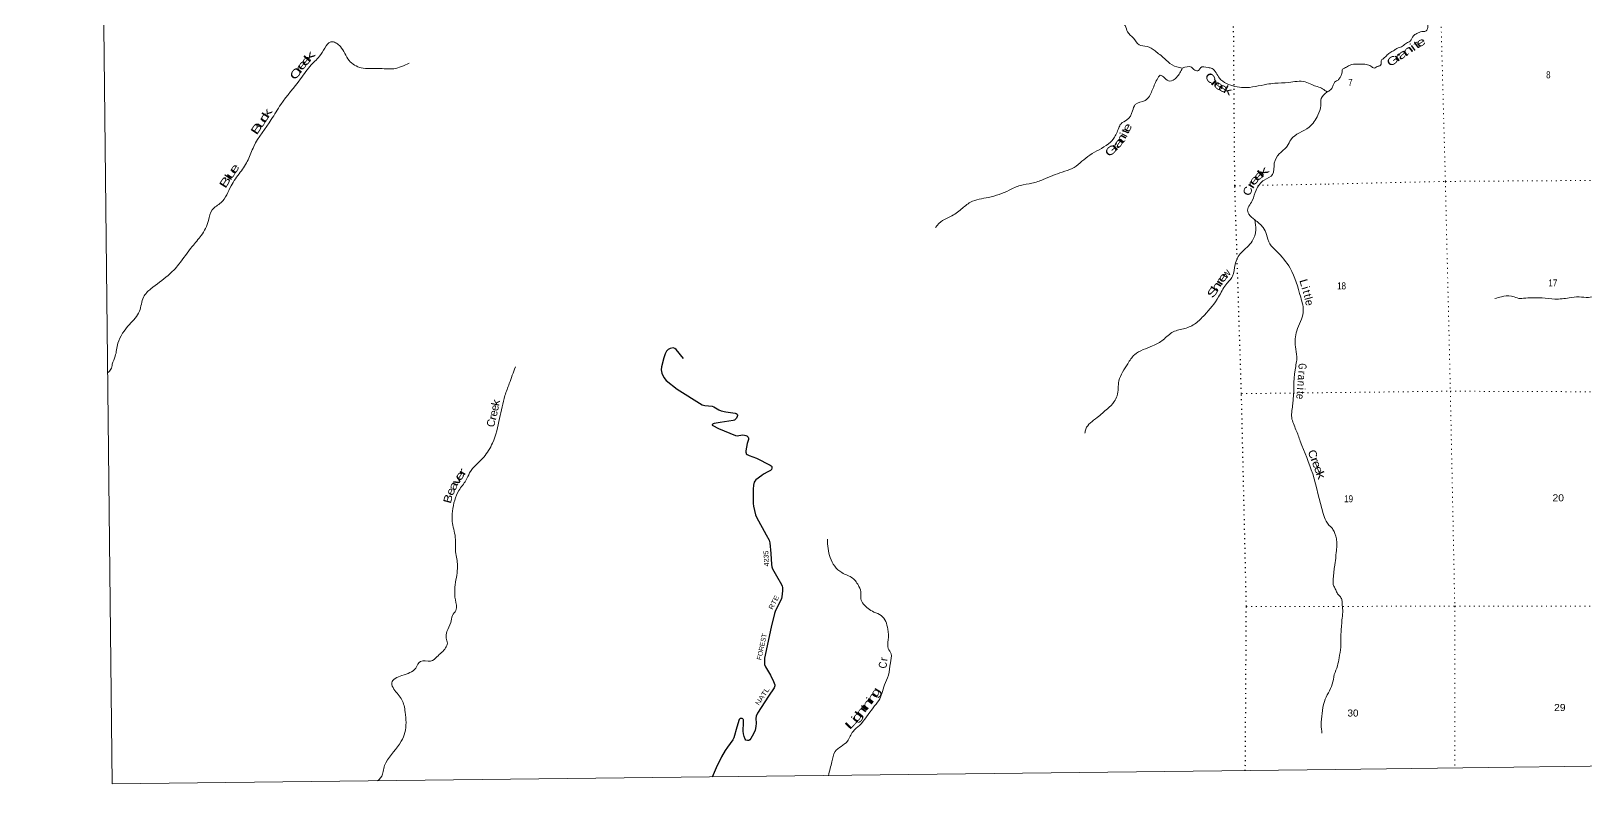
# Model space of a CAD drawing. Header units: feet. Extents: x 242557 to 489137, y 368785 to 557307.
# Drawn here: x 242557 to 281416, y 368785 to 387614 of the extents above; entities that cross this region are included whole.
import ezdxf
from ezdxf.enums import TextEntityAlignment as Align

# ---------------------------------------------------------------- set-up
doc = ezdxf.new("R2010")
doc.units = ezdxf.units.FT
doc.header["$LTSCALE"] = 80
doc.linetypes.add('DOTTED', pattern=[1.5, 0.3, -1.2])
for name, color, linetype, lineweight in [('29', 7, 'Continuous', 25), ('30', 7, 'Continuous', 35), ('39', 7, 'Continuous', 13), ('4', 7, 'Continuous', 13), ('41', 7, 'Continuous', 13), ('6', 7, 'DOTTED', 25), ('7', 7, 'DOTTED', 13)]:
    doc.layers.add(name, color=color, linetype=linetype, lineweight=lineweight)

msp = doc.modelspace()

# ---------------------------------------------------------------- linework, layer by layer
at = {"layer": '29'}
for points in [[(258858.52, 379422.02), (258679.61, 379651.79), (258645.45, 379677.43), (258604.71, 379691.71), (258530.15, 379677.43), (258478.91, 379651.79), (258439.71, 379610.91), (258402.04, 379544.96), (258367.35, 379443.59), (258312.36, 379215.93), (258308.09, 379143.29), (258319.3, 379054.66), (258367.88, 378946.72), (258428.12, 378875.47), (258704.04, 378658.19), (259328.3, 378270.07), (259392.75, 378248.07), (259575.91, 378236.12), (259623.35, 378218.16), (259743.05, 378139.61), (259802.7, 378115.61), (259924.25, 378087.44), (260155.75, 378055.48), (260180.62, 378048.3), (260199.84, 378034.42), (260208.38, 378020.53), (260210.14, 377997.11), (260206.24, 377971.39), (260182.76, 377932.93), (260150.73, 377896.61), (260133.65, 377883.79), (260107.56, 377876.1), (259779.49, 377827.35), (259631.89, 377802.6), (259604.13, 377791.92), (259592.32, 377782.79), (259580.64, 377772.69), (259580.64, 377759.87), (259592.34, 377748.54), (259737.32, 377672.15), (260163.54, 377499.21), (260202.42, 377495.4), (260339.29, 377513.7), (260383.46, 377510.96), (260421.89, 377502.41), (260443.24, 377489.59), (260476.21, 377455.43), (260483.81, 377431.9), (260483.81, 377399.86), (260452.15, 377302.27), (260417.62, 377117.83), (260419.76, 377081.51), (260426.15, 377060.46), (260430.43, 377045.19), (260449.65, 377025.96), (260502.68, 376996.07), (260689.93, 376931.82), (261032.24, 376758.95), (261053.9, 376742.87), (261066.71, 376721.5), (261068.84, 376702.27), (261068.84, 376680.91), (261058.17, 376653.13), (261036.35, 376627.99), (260971.88, 376593.91)], [(260971.88, 376593.91), (260859.6, 376530.28), (260817.03, 376500.79), (260669.57, 376387.13), (260643.95, 376361.49), (260629.94, 376331.32), (260611.92, 376254.66), (260603.89, 376158.01), (260605.52, 375800.65), (260614.24, 375728.85), (260665.31, 375518.62), (260688.9, 375460.96), (260928.73, 375011.93), (261002.67, 374879.79), (261013.34, 374852.01), (261019.44, 374818.61), (261045.79, 374550.67), (261060.32, 374274.08), (261070.17, 374214.21), (261090.21, 374167.25), (261183.04, 373990.7), (261310, 373769.21), (261325.07, 373733.53), (261333.61, 373697.21), (261334.26, 373618.13), (261320.8, 373464.32), (261312.26, 373425.87), (261298.18, 373384.36), (261158.53, 373121.4), (261133.35, 373049.69), (261055.07, 372705.05), (260890.53, 371933.16), (260885.23, 371820.25), (260889.5, 371773.24), (260910.8, 371715.58), (261035.75, 371502.15), (261111.56, 371345.93), (261141.45, 371260.47), (261145.72, 371234.83), (261126.54, 371189.95), (260989.8, 370978.23), (260800.77, 370697.93), (260710.14, 370551.12), (260678.13, 370480.18), (260671.71, 370422.93), (260676.23, 370302.87), (260671.71, 370222.09), (260650.36, 370132.36), (260614.01, 370038.84), (260543.6, 369922.98), (260520.12, 369892), (260493.35, 369873.48), (260458.2, 369867.43), (260420.87, 369883.46), (260402.69, 369906.96), (260377.06, 369969.98), (260360.38, 370036.52), (260355.71, 370103.52), (260358.18, 370318.6), (260359.98, 370385.54), (260355.71, 370400.5), (260344.03, 370415.3), (260325.82, 370424), (260295.93, 370424), (260278.85, 370419.73), (260257.49, 370395.05), (260195.21, 370207.59), (260122.98, 369936.87), (260098.8, 369891.14), (259962.04, 369707.62), (259905.19, 369623.86), (259813.25, 369461.62), (259678.57, 369189.45), (259574.82, 368955.32)]]:
    msp.add_lwpolyline(points, dxfattribs=at)
at = {"layer": '39'}
for points in [[(262248.09, 389970.89), (262466.97, 390053.49), (262916.5, 390119.86), (263181.64, 390094.11), (263491.91, 390028.73), (263830.59, 389955.75), (264150.89, 389773.31), (264781.92, 389497.2), (265226.56, 389371.48), (265575.71, 389155.19), (266145.19, 388934.61), (266553.81, 388909.32), (266808.55, 389144.12), (267012.79, 389378.05), (267207.07, 389482.45), (267384.78, 389732.09), (267645.62, 389843.71), (267757.13, 389821.38), (268063.62, 389618.5), (268212.14, 389558.4), (268360.59, 389502.35), (268386.88, 389500.79), (268494.09, 389373.28), (268653.24, 389159.77), (268790.24, 389063.1), (268981.38, 388870.35), (269182.83, 388908.19), (269347, 388878.68), (269412.65, 388697.92), (269409.69, 388390.66), (269489.68, 388198.01), (269622.01, 388139.66), (269696.99, 388005.55), (269776.34, 387851.29), (269901.29, 387750.37), (269960.48, 387593.75), (270110.58, 387438.69), (270246.7, 387273.29), (270447.51, 387228.25), (270647.37, 387118.51), (270882.95, 386926.53), (271071.47, 386770.12), (271328.71, 386684.37)], [(278242.56, 388193.56), (278161.6, 388132.17), (278079.58, 388052.46), (278032.05, 387963.02), (277968.32, 387875.42), (277954.28, 387865.16), (277762.9, 387800.44), (277676, 387795.46), (277556.45, 387816.41), (277469.96, 387775.05), (277458.96, 387673.88), (277411.16, 387608.68), (277316.19, 387601.6), (277189.38, 387549.7), (277103.02, 387496.22), (277021.59, 387363.96), (276931.15, 387314.48), (276830.91, 387236.6), (276726.22, 387195.04), (276651.86, 387153.82), (276629.8, 387137.41), (276541.38, 387087.95), (276451.14, 387020.28), (276357.13, 386928.31), (276297.15, 386867.03), (276301.8, 386812.51), (276282.15, 386761.77), (276243.98, 386739.12), (276227.81, 386738.95), (276177.55, 386712.13), (276127.25, 386689.36), (276039.76, 386736.92), (275986.92, 386760.61), (275861.24, 386787.55), (275741.94, 386786.26), (275644.88, 386785.21), (275564.07, 386778.28), (275485.62, 386741.05), (275381.05, 386689.39)], [(252004.94, 386813.06), (251621.31, 386673.04), (251233.17, 386682.52), (250806.57, 386695.37), (250504.43, 386880.14), (250286.45, 387228.05), (250188.1, 387309.22), (250090.46, 387347.95), (249794.74, 387025.54), (249558.51, 386770.85), (249291.58, 386418.62), (248799.02, 385781.56), (248560.84, 385401.52), (248121.38, 384731.02), (247981.44, 384397.15), (247784.58, 384084.53), (247553.87, 383741), (247306.19, 383324.43), (247080.87, 383142.68), (246992.29, 382880.43), (246806.63, 382501.31), (246584.85, 382228.67), (246250.77, 381782.31), (245978.62, 381500.73), (245549.67, 381169.95), (245365.22, 380960.62), (245266.06, 380605.21), (245016.91, 380277.54), (244727.72, 379805.68), (244658.32, 379483.13), (244586.94, 379279.79), (244550.57, 379157.89), (244467.87, 379064.1)], [(271329.51, 386685.64), (271185.81, 386456.8), (271013.55, 386364.9), (270884.97, 386441.5), (270778.78, 386508.39), (270697.63, 386405.93), (270571.03, 386120.79), (270403.29, 385879.41), (270154.44, 385776.08), (270084.3, 385619.25), (269944.64, 385390.48), (269796.66, 385296.98), (269739.82, 385190.9), (269616.83, 384932.1), (269427.84, 384753), (268965.65, 384476.22), (268572.59, 384174.36), (268329.5, 384089.32), (267853.71, 383901.24), (267570.32, 383809.44), (267282.24, 383755.96), (267001.37, 383633.9), (266487.03, 383455.25), (266034.41, 383332.24), (265804.88, 383160.53), (265535.15, 382976), (265338.76, 382877.62), (265163.81, 382704.83)], [(271329.15, 386685.07), (271555.4, 386711.77), (271639.47, 386638.44), (271736.64, 386627.99), (271784.02, 386695.5), (271971.83, 386702.78), (272073.3, 386676.24), (272257.14, 386436.88), (272435.15, 386304.54), (272865.28, 386200.8), (273443.85, 386283.54), (273641.46, 386309.18), (273984.69, 386327.23), (274398.62, 386346.5), (274563.5, 386274.56), (274836.02, 386170.12), (274947.88, 386088.12)], [(275381.05, 386689.39), (275326.95, 386644.34), (275319.77, 386563.42), (275290.28, 386488.32), (275250.59, 386421.19), (275182.43, 386367.91), (275136.24, 386339.11), (275132.34, 386326.95), (275096.71, 386257.84), (275063.25, 386176.63), (274989.11, 386115.2), (274944.88, 386086.15)], [(274944.88, 386086.15), (274799.66, 385926.96), (274788.41, 385752.96), (274719.72, 385509.24), (274500.33, 385214.42), (274042.86, 384897.3), (273952.52, 384740.11), (273755.65, 384548.76), (273628.28, 384310.09), (273586.53, 384026.42), (273378.65, 383889.44), (273174.68, 383639.34), (273074.04, 383372.84), (272963.4, 383100.11), (272990.74, 383035.91), (273138.61, 382892.94)], [(287505.87, 383699.09), (287460.38, 383575.7), (287329.68, 383509.62), (287206.91, 383457.76), (287100.74, 383367.69), (287017.45, 383221.27), (286982.84, 383061.22), (286956.42, 382893.18), (286907.43, 382753.19), (286815.85, 382624.87), (286732.33, 382498.66), (286688.42, 382447.66), (286613.85, 382424.62), (286418.18, 382382.08), (286222.84, 382309.24), (286146.93, 382225.55), (285978.06, 382136.82), (285837.81, 382020.1), (285692.71, 381976.09), (285424.12, 381942.88), (285220.74, 381865.9), (285164.53, 381828.92), (285071.82, 381801.64), (284867.64, 381795.4), (284653.43, 381782.98), (284426.51, 381820.96), (284301.37, 381799.39), (284142.59, 381712.79), (284005.87, 381642.6), (283836.9, 381561.95), (283690.14, 381485.59), (283516.84, 381431.17), (283232.08, 381397.78), (283034.51, 381343.1), (282815, 381261.91), (282728.94, 381182.15), (282604.37, 381110.07), (282456.74, 381110.5), (282325.63, 381080.79), (282127.84, 381046.31), (281990.44, 381036.75), (281906.33, 380963.08), (281787.15, 380951.69), (281661.56, 380970.55), (281477.74, 380952.39), (281247.05, 380966.08), (280998.6, 380941.16), (280643, 380913.07), (280321.14, 380941.94), (280074.39, 380945.34), (279856.15, 380930.86), (279775.34, 380923.93), (279623.17, 380968.77), (279362.11, 380986.17), (279305.65, 380971.41), (279138.3, 380927.16)], [(273138.61, 382892.94), (273163.02, 382640.72), (273076.79, 382358.3), (272806.66, 382076.75), (272645.98, 381774.86), (272582.18, 381480.7), (272419.95, 381271.75), (272237.09, 380967.45), (271880.97, 380510.6), (271660.09, 380304.68), (271393.46, 380176.79), (271103.9, 380090.96), (270850.54, 379894.58), (270586.37, 379740.46), (270135.36, 379520.47), (269965.33, 379295.21), (269746.17, 378864.98), (269697.82, 378492.26), (269627.48, 378347.55), (269456.67, 378168.77), (269197.65, 377948.04), (268917.52, 377660.26), (268894.96, 377558.81)], [(273138.61, 382892.94), (273349.99, 382698.52), (273431.6, 382530.15), (273518.43, 382291.14), (273676.95, 382116.02), (274025.69, 381681.44), (274288.31, 380958.37), (274351.2, 380579.49), (274191.2, 380115.92), (274155.34, 379721.19), (274191.87, 379469.18), (274146.81, 379140.99), (274092.2, 378295.23), (274063.57, 377951.15), (274169.73, 377643.75), (274277.61, 377354.58), (274588.27, 376537.35), (274847.21, 375549.46), (274921.08, 375360.75), (275081.83, 375169.51)], [(254659.49, 379213.05), (254506.76, 378798.11), (254400.6, 378499.18), (254266.69, 377924.9), (254088.97, 377311.46), (253868.5, 376960.03), (253517.39, 376565.92), (253423.55, 376376.34), (253249.89, 376126.77), (253090.79, 375608.65), (253080.92, 375351.8), (253158.23, 374957), (253160.68, 374688.23), (253180.04, 374496.56), (253208.96, 374337.4), (253175.96, 373892.19), (253160.07, 373390.68), (253174.57, 373126.17), (253085.82, 372995.29), (253044.3, 372818.73), (252951.04, 372594.8), (252931.58, 372428.74), (252961.91, 372305.98), (252917.37, 372190), (252700.83, 371965.97), (252542.99, 371858.15), (252288.52, 371849.72), (252172.05, 371684), (251825.52, 371500.16), (251570.04, 371309.82), (251625.15, 371155.14), (251823.53, 370891.78), (251905.51, 370579.92), (251899.82, 370072.53), (251806.49, 369852.64), (251425.41, 369316.54), (251368.58, 369171.39), (251341.42, 369028.73), (251217.6, 368859.32)], [(275125.25, 371522.71), (275207.09, 371737), (275249.31, 371939.57), (275288.82, 372202.74), (275292.91, 372378.63), (275296.76, 372576.74), (275309, 372746.65), (275323.07, 372934.77), (275339.02, 373135.04), (275325.01, 373302.65), (275313.79, 373401.56), (275264.38, 373479.85), (275196.68, 373566.03), (275153.06, 373668.64), (275109.69, 373749.02), (275099.11, 373847.99), (275099.8, 373883.58), (275112.35, 374052.22), (275125.3, 374159.48), (275128.8, 374208.03), (275168.75, 374432.81), (275169.68, 374529.84), (275173.23, 374574.34), (275193.54, 374746.36), (275188.39, 374845.34), (275166.67, 374978.5), (275135.25, 375075.18), (275079.96, 375172.81)], [(262458.53, 374909.28), (262526.88, 374445.6), (262818.05, 374070.66), (263087.1, 373931.8), (263248.24, 373720.35), (263297.56, 373549.41), (263295.71, 373418), (263475.54, 373176.55), (263622.57, 373084.1), (263803.85, 372998.3), (263969.16, 372657.56), (263979.7, 372388.94), (263979.23, 372174.7), (264050.13, 372042.53), (264031.75, 371811.8), (263982.35, 371501.72), (263887.27, 371265.64), (263822.22, 371046.24), (263742.22, 370875.08), (263599.82, 370688.71), (263259.56, 370250.32), (263100.4, 370100.04), (262959.02, 369853.05), (262650.13, 369593.06), (262569.53, 369337.01), (262527.77, 369174.6), (262485.19, 368986.87)], [(275125.25, 371522.71), (275075.96, 371278.79), (274881.08, 370846.96), (274821.38, 370548.83), (274799.9, 370261.46), (274819.49, 370055.65)]]:
    msp.add_spline(points, degree=3, dxfattribs=at)
at = {"layer": '4'}
msp.add_lwpolyline([(485083.98, 556942.67), (489136.84, 372822.34), (458570.27, 372170.54), (428006.14, 371560.78), (397437.89, 370993.07), (366865.59, 370467.41), (336295.9, 369983.81), (305725.57, 369542.24), (275154.65, 369142.74), (244583.23, 368785.28), (242556.67, 552939.07)], dxfattribs=at)
msp.add_lwpolyline([(485083.98, 556942.67), (489136.84, 372822.34), (458570.27, 372170.54), (428006.14, 371560.78), (397437.89, 370993.07), (366865.59, 370467.41), (336295.9, 369983.81), (305725.57, 369542.24), (275154.65, 369142.74), (244583.23, 368785.28), (242556.67, 552939.07)], dxfattribs=at)
at = {"layer": '6'}
msp.add_lwpolyline([(272903.32, 369114.98), (272929.85, 373224.46), (272806.86, 378545.9), (272641.45, 383745.35), (272601.06, 389082.36), (272520.87, 394382.31), (272640.95, 399669.55), (272584.13, 405143.71)], dxfattribs=at)
at = {"layer": '7'}
for p, q in [((272641.45, 383745.35), (272873.55, 383749.54)), ((273213.55, 383755.68), (274972.35, 383787.43)), ((272806.86, 378545.9), (274134.63, 378561.49)), ((274456.88, 378565.27), (275040.63, 378572.12)), ((272929.85, 373224.46), (275105.52, 373223.7))]:
    msp.add_line(p, q, dxfattribs=at)
for points in [[(277550.86, 405073.01), (277635.18, 399721.89), (277652.14, 394426.63), (277759.79, 389158.63), (277904.25, 383854.64), (278027.85, 378607.02), (278138.7, 373233.95), (278136.58, 369179.82)], [(274972.35, 383787.43), (277904.25, 383854.64), (283145.48, 383888.94), (288438.96, 383952.09), (293827.35, 384028.39), (299159.63, 384057.6), (302899.26, 384134.74)], [(275040.63, 378572.12), (278027.85, 378607.02), (283267.67, 378586.73), (288595.87, 378619.94), (293887.47, 378670.94), (295350.35, 378697.79)], [(275105.52, 373223.7), (278138.7, 373233.95), (283497.59, 373235.15), (288776.77, 373312.3), (293953.39, 373517.69), (299355.63, 373440.54), (304602.04, 373553.71), (305669.78, 373597.58)]]:
    msp.add_lwpolyline(points, dxfattribs=at)

# ---------------------------------------------------------------- texts
at = {"layer": '30'}
for s, rotation, width, p in [('4235', 93.007, 1.1, (260989.38, 374424.7)), ('RTE', 62.029, 1.15, (261172.08, 373296.15)), ('NATL', 56.005, 1.2, (260881.86, 370943.36))]:
    msp.add_text(s, height=120, rotation=rotation, dxfattribs=dict(at, width=width)).set_placement(p, align=Align.CENTER)
msp.add_text('FOREST', height=120, rotation=77.967, dxfattribs=at).set_placement((260876.67, 372203.91), align=Align.CENTER)
at = {"layer": '41'}
for s, rotation, width, p in [('e', 32.569, 1.55, (277339.59, 387254.56)), ('k', 50.662, 2.05, (249587.88, 386915.54)), ('r', 35.866, 1.85, (276769.13, 386885.45)), ('a', 37.859, 1.85, (276883.11, 386959.63)), ('n', 37.835, 1.85, (277017.36, 387049.59)), ('i', 36.293, 1.55, (277144.62, 387130.83)), ('t', 36.145, 1.65, (277241.84, 387195.39)), ('C', 51.904, 1.55, (249245.46, 386489.45)), ('r', 53.582, 1.9, (249330.41, 386606)), ('e', 53.426, 1.7, (249406.13, 386709.56)), ('e', 50.865, 1.8, (249497.74, 386814.53)), ('G', 36.643, 1.4, (276643.87, 386797)), ('C', 303.417, 1.4, (271951.79, 386383.72)), ('r', 311.644, 2.1, (272079.06, 386249.13)), ('e', 321.482, 1.75, (272185.11, 386175.05)), ('e', 329.574, 1.5, (272303.91, 386108.48)), ('k', 333.126, 1.55, (272425.54, 386042.08)), ('c', 56.659, 1.8, (248459.83, 385397.87)), ('k', 58.658, 1.7, (248536.26, 385510.95)), ('B', 56.659, 1.65, (248273.03, 385121.91)), ('u', 56.659, 1.75, (248382, 385276.19)), ('t', 65.376, 1.25, (269991.59, 385068.18)), ('e', 62.912, 1.4, (270037.26, 385157.55)), ('G', 40.734, 1.5, (269613.28, 384554.6)), ('r', 41.272, 2.1, (269725.67, 384659.87)), ('a', 49.877, 1.95, (269813.89, 384764.3)), ('n', 60.791, 1.55, (269885.6, 384877.67)), ('i', 63.791, 1.15, (269951.1, 384977.16)), ('B', 57.969, 1.65, (247487.57, 383785.87)), ('l', 56.071, 1.35, (247567.32, 383904.31)), ('u', 56.071, 1.75, (247632.81, 384001.67)), ('e', 56.16, 1.6, (247712.34, 384120.45)), ('e', 53.48, 1.7, (273199.09, 383830.19)), ('e', 46.028, 2, (273308.23, 383940.78)), ('k', 40.699, 2.1, (273409.41, 384016)), ('C', 69.031, 1.15, (273056.21, 383578.87)), ('r', 58.124, 1.7, (273130.14, 383718.34)), ('S', 54.791, 1.7, (272172.44, 381034.05)), ('h', 58.616, 1.6, (272260.06, 381173.17)), ('r', 58.616, 1.7, (272346.49, 381297.63)), ('e', 56.38, 1.6, (272416.51, 381400.61)), ('L', 286.622, 1.15, (274277.15, 381297.44)), ('G', 266.333, 0.75, (274234.14, 379231.92)), ('a', 266.278, 0.9, (274217.67, 378958.36)), ('e', 262.811, 0.9, (274181.36, 378484.29)), ('n', 266.278, 0.9, (274208, 378807.62)), ('k', 77.852, 1.15, (254265.43, 378299.8)), ('r', 75.398, 1.2, (254183.18, 377919.81)), ('C', 290.819, 1.1, (274498.13, 376999.72)), ('r', 290.809, 1.35, (274551.83, 376858.41)), ('e', 57.372, 1.55, (253345.31, 376437.67)), ('r', 60.706, 1.65, (253420.02, 376544.72)), ('e', 290.809, 1.2, (274594.95, 376744.4)), ('e', 290.809, 1.2, (274646.38, 376609.63)), ('k', 291.955, 1.4, (274698.47, 376471.87)), ('e', 68.38, 1.25, (253131.53, 376063.86)), ('a', 66.149, 1.4, (253195.41, 376199.52)), ('v', 58.627, 1.65, (253279.74, 376331.87)), ('B', 75.005, 1.25, (253071.83, 375892.54)), ('C', 82.722, 0.85, (263942.65, 371745.7)), ('g', 58.846, 1.65, (263738.47, 371023.84)), ('t', 52.284, 1.7, (263456.27, 370633.86)), ('n', 52.284, 1.85, (263526.59, 370724.78)), ('i', 52.39, 1.6, (263597.94, 370817.37)), ('n', 52.845, 1.85, (263655.37, 370892.74)), ('L', 46.335, 2.05, (263113.22, 370231.29)), ('i', 48.235, 1.75, (263214.31, 370327.72)), ('g', 52.082, 1.9, (263276.25, 370412.67)), ('h', 52.082, 1.85, (263367.24, 370527.22))]:
    msp.add_text(s, height=200, rotation=rotation, dxfattribs=dict(at, width=width)).set_placement(p, align=Align.CENTER)
for s, rotation, p in [('w', 49.689, (272496.96, 381486.46)), ('i', 286.622, (274316.48, 381165.81)), ('t', 285.506, (274341.4, 381073.21)), ('t', 285.006, (274368.81, 380977.35)), ('l', 285.139, (274385.08, 380902.73)), ('e', 281.601, (274409.21, 380803.11)), ('r', 266.333, (274224.48, 379081.06)), ('t', 266.278, (274191.98, 378579.91)), ('i', 266.278, (274198.16, 378674.98)), ('e', 77.763, (254208.97, 378036.18)), ('e', 77.763, (254237.01, 378172.13)), ('C', 75.398, (254147.3, 377784.64)), ('r', 83.544, (263960.45, 371893.2))]:
    msp.add_text(s, height=200, rotation=rotation, dxfattribs=at).set_placement(p, align=Align.CENTER)
at = {"layer": '7'}
for s, width, p in [('7', 0.85, (275474.1, 386241.18)), ('8', 0.85, (280422.27, 386431.47)), ('18', 0.85, (275198.64, 381154.12)), ('17', 0.85, (280478.94, 381226.66)), ('19', 0.85, (275375.68, 375830.27)), ('20', 1.1, (280581.34, 375854)), ('29', 1.1, (280621.28, 370609.59)), ('30', 1.05, (275458.06, 370471.04))]:
    msp.add_text(s, height=175, dxfattribs=dict(at, width=width)).set_placement(p)

doc.saveas('drawing.dxf')
